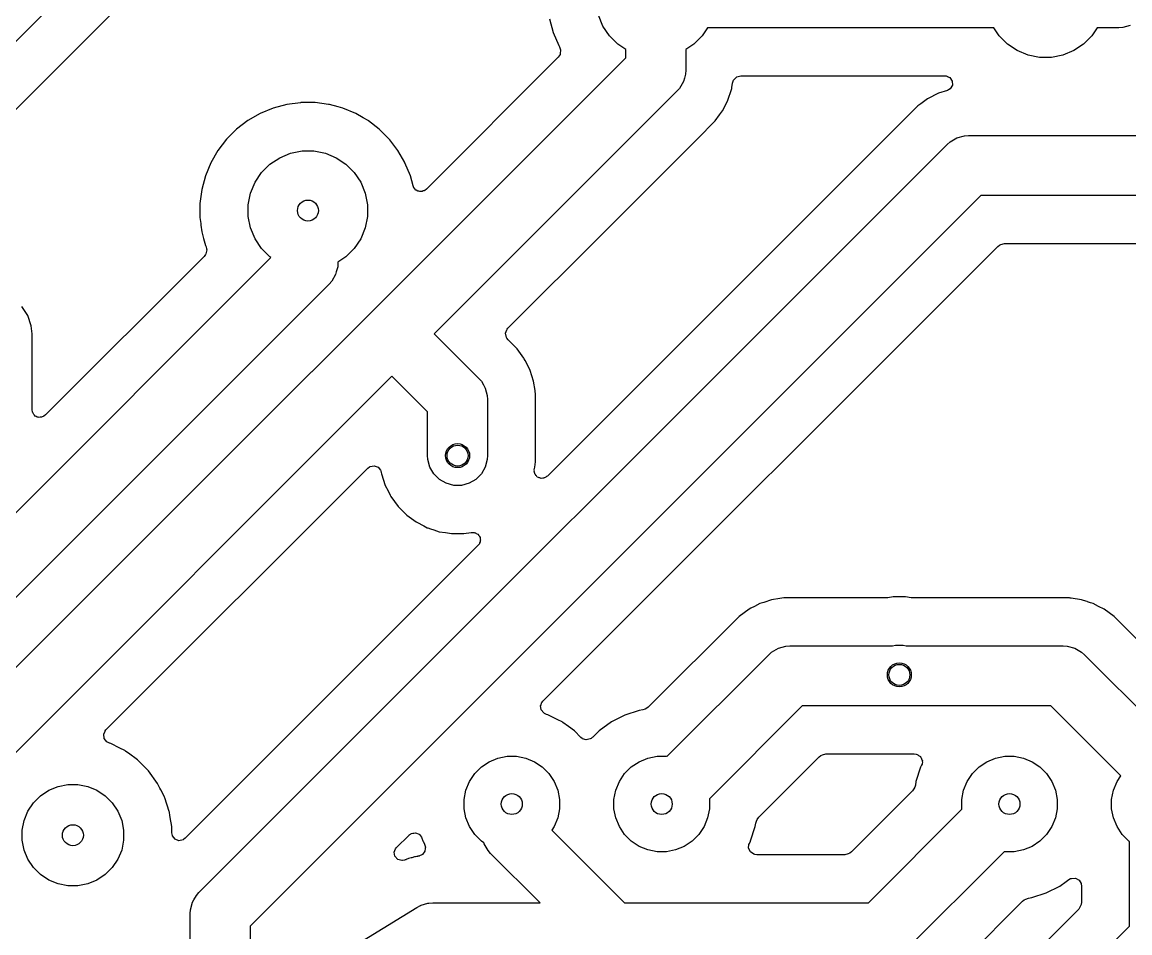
# Model space of a CAD drawing. Header units: millimetres. Extents: x 20 to 124, y -124 to -20.
# Drawn here: x 49.15 to 67.63, y -45.08 to -29.89 of the extents above; entities that cross this region are included whole.
import ezdxf

# ---------------------------------------------------------------- set-up
doc = ezdxf.new("R2010")
doc.units = ezdxf.units.MM
doc.layers.add('B.Cu', color=153, linetype='CONTINUOUS', true_color=0x4d7fc4)

msp = doc.modelspace()

# ---------------------------------------------------------------- linework, layer by layer
at = {"layer": 'B.Cu', "linetype": 'CONTINUOUS'}
for p, q in [((53.777106, -25.48), (42.2202, -37.036906)), ((47.689088, -32.700097), (51.955589, -28.433594)), ((57.950305, -29.832006), (58.011395, -30.059997)), ((58.838079, -29.951397), (58.76306, -29.770285)), ((58.011395, -30.059997), (58.101716, -30.278049)), ((58.94699, -30.114393), (58.838079, -29.951397)), ((60.582809, -29.98), (60.49301, -30.114393)), ((65.357191, -29.98), (60.582809, -29.98)), ((65.44699, -30.114393), (65.357191, -29.98)), ((67.082809, -29.98), (66.99301, -30.114393)), ((67.4433, -29.98), (67.082809, -29.98)), ((67.508548, -29.975723), (67.4433, -29.98)), ((67.508563, -29.975723), (67.508548, -29.975723)), ((67.634642, -29.94194), (67.508563, -29.975723)), ((58.101716, -30.278049), (58.101718, -30.278052)), ((58.101718, -30.278052), (58.114096, -30.299493)), ((59.085607, -30.25301), (58.94699, -30.114393)), ((59.22, -30.342808), (59.085607, -30.25301)), ((60.354393, -30.25301), (60.22, -30.342808)), ((60.49301, -30.114393), (60.354393, -30.25301)), ((65.585607, -30.25301), (65.44699, -30.114393)), ((65.748603, -30.361921), (65.585607, -30.25301)), ((66.854393, -30.25301), (66.691397, -30.361921)), ((66.99301, -30.114393), (66.854393, -30.25301)), ((45.247547, -44.452447), (59.22, -30.479994)), ((58.095175, -30.472738), (55.896482, -32.67143)), ((58.124675, -30.42561), (58.095175, -30.472738)), ((58.114096, -30.299493), (58.127212, -30.332255)), ((58.127572, -30.417236), (58.124675, -30.42561)), ((58.127212, -30.332255), (58.130897, -30.347444)), ((58.127574, -30.417235), (58.127572, -30.417236)), ((58.130897, -30.347444), (58.127574, -30.417235)), ((59.22, -30.479994), (59.22, -30.342808)), ((60.22, -30.342808), (60.22, -30.6871)), ((65.929715, -30.43694), (65.748603, -30.361921)), ((66.121983, -30.475185), (65.929715, -30.43694)), ((66.318017, -30.475185), (66.121983, -30.475185)), ((66.510285, -30.43694), (66.318017, -30.475185)), ((66.691397, -30.361921), (66.510285, -30.43694)), ((60.197523, -30.820285), (60.18194, -30.878442)), ((60.215723, -30.752363), (60.197523, -30.820285)), ((60.22, -30.6871), (60.215723, -30.752347)), ((60.215723, -30.752347), (60.215723, -30.752363)), ((61.019683, -30.854867), (61.066184, -30.802723)), ((61.066184, -30.802723), (61.071793, -30.79923)), ((61.071793, -30.79923), (61.137325, -30.7805)), ((61.137325, -30.7805), (64.537893, -30.7805)), ((64.537893, -30.7805), (64.56146, -30.783888)), ((64.56146, -30.783888), (64.561474, -30.783781)), ((64.561474, -30.783781), (64.563595, -30.784055)), ((64.563595, -30.784055), (64.564068, -30.784262)), ((64.564068, -30.784262), (64.572826, -30.785522)), ((64.572826, -30.785522), (64.58052, -30.787781)), ((64.58052, -30.787781), (64.579554, -30.791068)), ((64.579554, -30.791068), (64.62756, -30.812166)), ((64.62756, -30.812166), (64.666172, -30.870397)), ((60.116661, -30.991496), (60.073553, -31.040653)), ((60.116677, -30.991481), (60.116661, -30.991496)), ((60.18194, -30.878442), (60.116677, -30.991481)), ((60.92522, -31.186319), (60.982242, -31.010823)), ((60.982242, -31.010823), (60.982243, -31.010823)), ((60.982243, -31.010818), (60.988477, -30.991635)), ((60.982243, -31.010823), (60.982243, -31.010818)), ((60.988477, -30.991635), (60.991045, -30.975425)), ((60.991045, -30.975425), (61.002561, -30.902711)), ((61.002561, -30.902711), (61.012987, -30.868992)), ((61.012987, -30.868992), (61.019683, -30.854867)), ((64.585604, -31.025171), (64.435084, -31.074077)), ((64.601895, -31.018568), (64.585604, -31.025171)), ((64.602317, -31.018361), (64.601895, -31.018568)), ((64.630245, -30.999573), (64.602317, -31.018361)), ((64.667173, -30.94026), (64.630245, -30.999573)), ((64.666172, -30.870397), (64.667173, -30.94026)), ((60.073553, -31.040653), (56.027106, -35.087099)), ((60.887521, -31.260307), (60.92522, -31.186319)), ((64.252686, -31.167015), (64.13889, -31.249691)), ((64.252689, -31.167013), (64.252686, -31.167014)), ((64.252686, -31.167014), (64.252686, -31.167015)), ((64.435084, -31.074077), (64.252689, -31.167013)), ((53.340001, -31.321395), (53.12195, -31.411715)), ((53.567992, -31.260305), (53.340001, -31.321395)), ((53.794955, -31.230425), (53.567992, -31.260305)), ((53.795861, -31.230253), (53.794955, -31.230425)), ((53.801981, -31.2295), (53.795861, -31.230253)), ((53.801983, -31.2295), (53.801981, -31.2295)), ((53.801989, -31.2295), (53.801983, -31.2295)), ((54.038011, -31.2295), (53.801989, -31.2295)), ((54.038017, -31.2295), (54.038011, -31.2295)), ((54.038208, -31.2295), (54.038017, -31.2295)), ((54.039889, -31.229747), (54.038208, -31.2295)), ((54.263951, -31.259245), (54.039889, -31.229747)), ((54.272117, -31.25978), (54.263951, -31.259245)), ((54.279865, -31.26241), (54.272117, -31.25978)), ((54.421721, -31.300421), (54.279865, -31.26241)), ((54.499997, -31.321395), (54.421721, -31.300421)), ((54.718048, -31.411715), (54.499997, -31.321395)), ((64.087077, -31.287336), (57.91614, -37.458273)), ((60.783557, -31.435782), (60.832287, -31.368711)), ((60.832287, -31.368711), (60.887521, -31.260307)), ((64.087085, -31.287329), (64.087077, -31.287336)), ((64.092642, -31.283291), (64.087085, -31.287329)), ((64.092643, -31.283292), (64.092642, -31.283291)), ((64.13889, -31.249691), (64.092643, -31.283292)), ((52.917536, -31.529736), (52.730309, -31.673399)), ((52.917545, -31.52973), (52.917536, -31.529736)), ((53.121942, -31.411719), (52.917545, -31.52973)), ((53.12195, -31.411715), (53.121942, -31.411719)), ((54.718065, -31.411724), (54.718048, -31.411715)), ((54.840263, -31.482276), (54.718065, -31.411724)), ((54.840282, -31.482287), (54.840263, -31.482276)), ((54.840957, -31.482677), (54.840282, -31.482287)), ((54.92245, -31.529727), (54.840957, -31.482677)), ((54.922453, -31.529729), (54.92245, -31.529727)), ((54.922454, -31.52973), (54.922453, -31.529729)), ((54.929904, -31.535446), (54.922454, -31.52973)), ((54.929908, -31.535449), (54.929904, -31.535446)), ((55.109689, -31.673399), (54.929908, -31.535449)), ((60.567219, -31.679066), (60.711966, -31.534319)), ((60.711966, -31.534319), (60.783557, -31.435782)), ((52.730286, -31.67342), (52.56342, -31.840286)), ((52.7303, -31.673408), (52.730286, -31.67342)), ((52.730309, -31.673399), (52.7303, -31.673408)), ((55.109695, -31.673404), (55.109689, -31.673399)), ((55.109697, -31.673406), (55.109695, -31.673404)), ((55.109704, -31.673412), (55.109697, -31.673406)), ((55.276587, -31.840295), (55.109704, -31.673412)), ((58.864273, -33.38201), (60.56015, -31.686133)), ((60.56015, -31.686133), (60.560157, -31.686127)), ((60.560157, -31.686127), (60.567217, -31.679067)), ((60.567217, -31.679067), (60.567219, -31.679066)), ((52.101647, -44.404847), (64.580746, -31.925747)), ((52.563399, -31.840309), (52.419736, -32.027536)), ((52.563413, -31.840294), (52.563399, -31.840309)), ((52.56342, -31.840286), (52.563413, -31.840294)), ((55.276593, -31.840302), (55.276587, -31.840295)), ((55.276598, -31.840309), (55.276593, -31.840302)), ((55.276603, -31.840315), (55.276598, -31.840309)), ((55.285545, -31.851968), (55.276603, -31.840315)), ((55.285546, -31.85197), (55.285545, -31.851968)), ((55.420272, -32.027548), (55.285546, -31.85197)), ((64.580746, -31.925747), (64.62991, -31.882631)), ((64.62991, -31.882631), (64.629919, -31.882623)), ((64.629919, -31.882623), (64.742958, -31.81736)), ((64.742958, -31.81736), (64.869037, -31.783577)), ((64.869037, -31.783577), (64.869052, -31.783577)), ((64.869052, -31.783577), (64.9343, -31.7793)), ((64.9343, -31.7793), (73.303594, -31.7793)), ((52.41973, -32.027545), (52.301719, -32.231942)), ((52.419736, -32.027536), (52.41973, -32.027545)), ((53.448603, -32.148079), (53.629715, -32.07306)), ((53.629715, -32.07306), (53.821983, -32.034815)), ((53.821983, -32.034815), (54.018017, -32.034815)), ((54.018017, -32.034815), (54.210285, -32.07306)), ((54.210285, -32.07306), (54.391397, -32.148079)), ((55.420273, -32.02755), (55.420272, -32.027548)), ((55.496118, -32.158918), (55.420273, -32.02755)), ((52.301715, -32.23195), (52.211395, -32.450001)), ((52.301719, -32.231942), (52.301715, -32.23195)), ((53.14699, -32.395607), (53.285607, -32.25699)), ((53.285607, -32.25699), (53.448603, -32.148079)), ((54.391397, -32.148079), (54.554393, -32.25699)), ((54.554393, -32.25699), (54.69301, -32.395607)), ((55.536297, -32.228509), (55.496118, -32.158918)), ((55.537382, -32.230255), (55.536297, -32.228509)), ((55.538162, -32.231661), (55.537382, -32.230255)), ((55.538276, -32.231937), (55.538162, -32.231661)), ((55.53828, -32.231943), (55.538276, -32.231937)), ((55.538282, -32.231948), (55.53828, -32.231943)), ((55.538284, -32.231951), (55.538282, -32.231948)), ((55.628606, -32.450007), (55.538284, -32.231951)), ((52.211395, -32.450001), (52.150305, -32.677992)), ((53.038079, -32.558603), (53.14699, -32.395607)), ((54.69301, -32.395607), (54.801921, -32.558603)), ((55.673356, -32.617019), (55.628606, -32.450007)), ((52.150305, -32.677992), (52.119503, -32.911963)), ((52.96306, -32.739715), (53.038079, -32.558603)), ((54.801921, -32.558603), (54.87694, -32.739715)), ((55.679097, -32.632408), (55.673356, -32.617019)), ((55.679119, -32.632713), (55.679097, -32.632408)), ((55.679302, -32.632958), (55.679119, -32.632713)), ((55.681599, -32.639114), (55.679302, -32.632958)), ((55.683789, -32.643621), (55.681599, -32.639114)), ((55.720968, -32.688664), (55.683789, -32.643621)), ((55.722311, -32.689669), (55.720968, -32.688664)), ((55.722358, -32.689687), (55.722311, -32.689669)), ((55.753238, -32.706565), (55.722358, -32.689687)), ((55.868229, -32.692581), (55.856047, -32.699233)), ((55.896482, -32.67143), (55.868229, -32.692581)), ((52.924815, -32.931983), (52.96306, -32.739715)), ((65.141407, -32.7793), (52.9552, -44.965506)), ((54.87694, -32.739715), (54.915185, -32.931983)), ((55.771045, -32.707845), (55.753238, -32.706565)), ((55.787774, -32.714085), (55.771045, -32.707845)), ((55.80517, -32.7103), (55.787774, -32.714085)), ((55.822927, -32.711578), (55.80517, -32.7103)), ((55.838599, -32.703028), (55.822927, -32.711578)), ((55.856047, -32.699233), (55.838599, -32.703028)), ((73.5107, -32.7793), (65.141407, -32.7793)), ((52.119501, -32.911979), (52.1195, -32.911995)), ((52.1195, -32.911995), (52.1195, -33.148004)), ((52.119503, -32.911963), (52.119501, -32.911979)), ((52.924815, -33.128017), (52.924815, -32.931983)), ((54.915185, -32.931983), (54.915185, -33.128017)), ((52.1195, -33.148004), (52.119501, -33.14802)), ((52.119501, -33.14802), (52.132464, -33.246491)), ((52.132464, -33.246491), (52.135726, -33.271265)), ((52.96306, -33.320285), (52.924815, -33.128017)), ((54.915185, -33.128017), (54.87694, -33.320285)), ((52.135726, -33.271265), (52.150305, -33.382006)), ((52.150305, -33.382006), (52.150307, -33.382014)), ((52.150307, -33.382014), (52.180199, -33.493572)), ((53.038079, -33.501397), (52.96306, -33.320285)), ((54.87694, -33.320285), (54.801921, -33.501397)), ((57.256285, -34.989997), (58.864273, -33.38201)), ((52.180199, -33.493572), (52.211394, -33.609993)), ((52.211394, -33.609993), (52.220732, -33.632537)), ((53.14699, -33.664393), (53.038079, -33.501397)), ((54.801921, -33.501397), (54.69301, -33.664393)), ((65.424066, -33.628718), (65.452311, -33.607575)), ((65.452311, -33.607575), (65.475403, -33.594967)), ((65.475403, -33.594967), (65.534828, -33.5798)), ((65.534828, -33.5798), (73.613051, -33.5798)), ((52.189429, -33.795383), (49.544788, -36.440025)), ((52.212633, -33.763204), (52.189429, -33.795383)), ((52.218724, -33.751033), (52.212633, -33.763204)), ((52.218726, -33.751032), (52.218724, -33.751033)), ((52.23113, -33.682272), (52.218726, -33.751032)), ((52.220732, -33.632537), (52.229459, -33.666732)), ((52.229459, -33.666732), (52.23113, -33.682272)), ((53.285607, -33.80301), (53.14699, -33.664393)), ((53.302557, -33.814336), (53.285607, -33.80301)), ((54.554393, -33.80301), (54.42, -33.892808)), ((54.69301, -33.664393), (54.554393, -33.80301)), ((57.836841, -41.215941), (65.424066, -33.628718)), ((43.168347, -43.948547), (53.302557, -33.814336)), ((54.415723, -33.969263), (54.393145, -34.053523)), ((54.42, -33.904), (54.415723, -33.969247)), ((54.415723, -33.969247), (54.415723, -33.969263)), ((54.42, -33.892808), (54.42, -33.904)), ((54.38194, -34.095342), (54.316677, -34.208381)), ((54.393145, -34.053523), (54.38194, -34.095342)), ((54.273553, -34.257553), (44.0219, -44.509206)), ((54.316668, -34.208389), (54.273553, -34.257553)), ((54.316677, -34.208381), (54.316668, -34.208389)), ((49.245786, -34.780473), (49.149815, -34.627737)), ((49.245788, -34.780476), (49.245786, -34.780473)), ((49.305367, -34.950743), (49.245788, -34.780476)), ((49.305368, -34.950746), (49.305367, -34.950743)), ((49.305372, -34.95077), (49.305368, -34.950746)), ((49.320417, -35.08431), (49.305372, -34.95077)), ((49.3205, -35.085015), (49.320417, -35.08431)), ((49.3205, -36.350577), (49.3205, -35.085015)), ((56.027106, -35.087099), (56.769153, -35.829146)), ((57.215976, -35.07715), (57.216105, -35.075341)), ((57.230828, -35.14541), (57.215976, -35.07715)), ((57.216105, -35.075341), (57.235471, -35.017146)), ((57.235471, -35.017146), (57.239664, -35.010622)), ((57.239664, -35.010622), (57.256285, -34.989997)), ((57.23832, -35.159131), (57.230828, -35.14541)), ((57.259472, -35.187387), (57.23832, -35.159131)), ((57.407571, -35.335486), (57.259472, -35.187387)), ((57.520156, -35.490449), (57.407571, -35.335486)), ((57.527887, -35.50109), (57.520156, -35.490449)), ((57.542567, -35.529902), (57.527887, -35.50109)), ((57.584487, -35.612175), (57.542567, -35.529902)), ((57.617534, -35.677029), (57.584487, -35.612175)), ((55.319999, -35.794206), (46.1011, -45.013106)), ((55.9156, -36.389806), (55.319999, -35.794206)), ((56.769153, -35.829146), (56.812268, -35.87831)), ((57.618263, -35.678274), (57.617534, -35.677029)), ((57.618575, -35.679074), (57.618263, -35.678274)), ((57.620818, -35.683476), (57.618575, -35.679074)), ((57.620818, -35.683478), (57.620818, -35.683476)), ((57.62082, -35.683481), (57.620818, -35.683478)), ((57.626122, -35.699799), (57.62082, -35.683481)), ((57.684077, -35.878165), (57.626122, -35.699799)), ((56.812268, -35.87831), (56.812277, -35.878319)), ((56.812277, -35.878319), (56.847446, -35.939234)), ((56.847446, -35.939234), (56.87754, -35.991358)), ((56.87754, -35.991358), (56.911323, -36.117437)), ((57.708692, -36.033574), (57.684077, -35.878165)), ((56.911323, -36.117437), (56.911323, -36.117452)), ((56.911323, -36.117452), (56.9156, -36.1827)), ((56.9156, -36.1827), (56.9156, -37.118)), ((57.711692, -36.052516), (57.708692, -36.033574)), ((57.711692, -36.052518), (57.711692, -36.052516)), ((57.7161, -36.080346), (57.711692, -36.052518)), ((57.7161, -37.220352), (57.7161, -36.080346)), ((49.328313, -36.393897), (49.3205, -36.350577)), ((55.9156, -37.118), (55.9156, -36.389806)), ((49.331, -36.401103), (49.328313, -36.393897)), ((49.33101, -36.401116), (49.331, -36.401103)), ((49.347904, -36.432063), (49.33101, -36.401116)), ((49.362181, -36.442754), (49.347904, -36.432063)), ((49.372873, -36.457035), (49.362181, -36.442754)), ((49.389568, -36.463261), (49.372873, -36.457035)), ((49.403832, -36.473942), (49.389568, -36.463261)), ((49.421626, -36.475216), (49.403832, -36.473942)), ((49.438338, -36.481449), (49.421626, -36.475216)), ((49.455749, -36.47766), (49.438338, -36.481449)), ((49.473524, -36.478934), (49.455749, -36.47766)), ((49.48918, -36.470387), (49.473524, -36.478934)), ((49.506611, -36.466595), (49.48918, -36.470387)), ((49.516538, -36.461174), (49.506611, -36.466595)), ((49.544788, -36.440025), (49.516538, -36.461174)), ((55.919878, -37.183263), (55.9156, -37.118)), ((56.9156, -37.118), (56.911322, -37.183263)), ((54.918225, -37.328057), (54.946471, -37.306914)), ((54.946471, -37.306914), (54.957837, -37.300707)), ((54.957837, -37.300707), (55.02611, -37.285857)), ((55.02611, -37.285857), (55.091574, -37.310275)), ((55.091574, -37.310275), (55.131477, -37.361262)), ((55.95366, -37.309342), (55.919878, -37.183263)), ((56.018923, -37.422381), (55.95366, -37.309342)), ((56.87754, -37.309342), (56.812277, -37.422381)), ((56.911322, -37.183263), (56.87754, -37.309342)), ((57.695121, -37.352807), (57.70202, -37.309252)), ((57.70202, -37.309252), (57.7161, -37.220352)), ((50.551616, -41.694666), (54.918225, -37.328057)), ((55.131477, -37.361262), (55.135086, -37.3698)), ((55.135086, -37.3698), (55.143344, -37.398679)), ((55.143344, -37.398679), (55.147122, -37.422533)), ((55.147122, -37.422533), (55.21038, -37.617221)), ((56.111219, -37.514677), (56.018923, -37.422381)), ((56.812277, -37.422381), (56.719981, -37.514677)), ((57.693868, -37.383285), (57.696625, -37.369919)), ((57.699386, -37.397608), (57.693868, -37.383285)), ((57.694997, -37.353587), (57.695121, -37.352807)), ((57.696625, -37.369919), (57.694997, -37.353587)), ((57.701262, -37.41643), (57.699386, -37.397608)), ((57.702352, -37.419351), (57.701262, -37.41643)), ((57.7135, -37.434242), (57.702352, -37.419351)), ((57.718987, -37.448483), (57.7135, -37.434242)), ((57.730434, -37.456862), (57.718987, -37.448483)), ((57.744225, -37.475283), (57.730434, -37.456862)), ((57.767414, -37.483931), (57.744225, -37.475283)), ((57.775367, -37.489752), (57.767414, -37.483931)), ((57.784512, -37.490307), (57.775367, -37.489752)), ((57.80969, -37.499697), (57.784512, -37.490307)), ((57.837936, -37.493551), (57.80969, -37.499697)), ((57.845108, -37.493987), (57.837936, -37.493551)), ((57.856117, -37.491468), (57.845108, -37.493987)), ((57.861697, -37.488381), (57.856117, -37.491468)), ((57.877963, -37.484843), (57.861697, -37.488381)), ((57.88789, -37.479422), (57.877963, -37.484843)), ((57.889051, -37.47878), (57.88789, -37.479422)), ((57.90084, -37.466734), (57.889051, -37.47878)), ((57.91614, -37.458273), (57.90084, -37.466734)), ((55.21038, -37.617221), (55.210383, -37.617228)), ((55.210383, -37.617228), (55.25659, -37.707911)), ((56.224258, -37.57994), (56.111219, -37.514677)), ((56.350337, -37.613722), (56.224258, -37.57994)), ((56.480863, -37.613722), (56.350337, -37.613722)), ((56.606942, -37.57994), (56.480863, -37.613722)), ((56.719981, -37.514677), (56.606942, -37.57994)), ((55.25659, -37.707911), (55.256591, -37.707913)), ((55.256591, -37.707913), (55.292284, -37.777965)), ((55.292284, -37.777965), (55.297461, -37.788126)), ((55.297461, -37.788126), (55.303315, -37.799613)), ((55.303315, -37.799613), (55.423628, -37.965213)), ((55.423628, -37.965213), (55.568386, -38.109971)), ((55.568386, -38.109971), (55.723349, -38.222556)), ((55.723349, -38.222556), (55.73399, -38.230287)), ((55.73399, -38.230287), (55.850207, -38.289503)), ((55.850207, -38.289503), (55.910754, -38.320353)), ((55.910754, -38.320353), (55.911643, -38.320824)), ((55.911643, -38.320824), (55.911849, -38.321025)), ((55.911849, -38.321025), (55.915229, -38.322662)), ((55.915229, -38.322662), (55.917237, -38.32366)), ((55.917237, -38.32366), (55.921003, -38.324722)), ((55.921003, -38.324722), (55.961088, -38.337746)), ((55.961088, -38.337746), (56.020735, -38.357126)), ((56.020735, -38.357126), (56.020736, -38.357127)), ((56.020736, -38.357127), (56.064212, -38.371253)), ((56.064212, -38.371253), (56.111065, -38.386477)), ((56.111065, -38.386477), (56.212157, -38.402488)), ((56.212157, -38.402488), (56.313248, -38.4185)), ((56.313248, -38.4185), (56.313249, -38.4185)), ((56.313249, -38.4185), (56.51795, -38.4185)), ((56.51795, -38.4185), (56.517951, -38.4185)), ((56.517951, -38.4185), (56.517952, -38.4185)), ((56.517952, -38.4185), (56.643791, -38.398568)), ((56.643791, -38.398568), (56.661145, -38.400717)), ((56.661145, -38.400717), (56.677774, -38.397902)), ((56.677774, -38.397902), (56.679079, -38.398063)), ((56.679079, -38.398063), (56.690294, -38.399512)), ((56.690294, -38.399512), (56.705544, -38.406214)), ((56.705544, -38.406214), (56.711876, -38.406999)), ((56.711876, -38.406999), (56.722262, -38.411433)), ((56.722262, -38.411433), (56.727802, -38.415997)), ((56.727802, -38.415997), (56.754257, -38.427624)), ((56.754257, -38.427624), (56.769115, -38.450031)), ((56.769499, -38.599031), (56.761256, -38.613156)), ((56.769115, -38.450031), (56.776189, -38.455859)), ((56.779527, -38.589896), (56.769499, -38.599031)), ((56.776189, -38.455859), (56.779198, -38.465237)), ((56.779198, -38.465237), (56.79287, -38.485855)), ((56.783479, -38.575078), (56.779527, -38.589896)), ((56.793043, -38.558694), (56.783479, -38.575078)), ((56.79287, -38.485855), (56.7932, -38.508872)), ((56.793873, -38.555709), (56.793043, -38.558694)), ((56.7932, -38.508872), (56.797537, -38.522387)), ((56.797537, -38.522387), (56.793606, -38.537121)), ((56.793606, -38.537121), (56.793873, -38.555709)), ((56.761256, -38.613156), (51.874788, -43.499625)), ((61.653361, -39.523623), (61.524289, -39.56556)), ((61.788153, -39.502274), (61.653361, -39.523623)), ((61.855544, -39.4916), (61.788153, -39.502274)), ((63.559312, -39.4916), (61.855544, -39.4916)), ((63.56905, -39.491217), (63.559312, -39.4916)), ((63.578748, -39.490453), (63.56905, -39.491217)), ((63.588407, -39.489309), (63.578748, -39.490453)), ((63.680648, -39.4747), (63.588407, -39.489309)), ((63.885352, -39.4747), (63.680648, -39.4747)), ((63.977592, -39.489309), (63.885352, -39.4747)), ((63.987252, -39.490453), (63.977592, -39.489309)), ((63.996951, -39.491217), (63.987252, -39.490453)), ((64.006688, -39.4916), (63.996951, -39.491217)), ((66.619051, -39.4916), (64.006688, -39.4916)), ((66.619052, -39.4916), (66.619051, -39.4916)), ((66.619054, -39.4916), (66.619052, -39.4916)), ((66.630109, -39.493351), (66.619054, -39.4916)), ((66.646695, -39.495978), (66.630109, -39.493351)), ((66.82123, -39.52362), (66.646695, -39.495978)), ((66.821231, -39.523621), (66.82123, -39.52362)), ((66.821233, -39.523621), (66.821231, -39.523621)), ((66.821235, -39.523622), (66.821233, -39.523621)), ((66.838174, -39.529126), (66.821235, -39.523622)), ((66.894703, -39.547493), (66.838174, -39.529126)), ((61.27629, -39.679811), (61.110675, -39.800138)), ((61.308668, -39.663312), (61.27629, -39.679811)), ((61.308714, -39.66329), (61.308668, -39.663312)), ((61.367485, -39.633346), (61.308714, -39.66329)), ((61.458674, -39.586882), (61.367484, -39.633345)), ((61.367484, -39.633345), (61.367485, -39.633346)), ((61.503252, -39.572397), (61.458674, -39.586882)), ((61.524274, -39.565566), (61.503252, -39.572397)), ((61.524289, -39.56556), (61.524274, -39.565566)), ((66.894703, -39.547494), (66.894703, -39.547493)), ((66.913948, -39.553747), (66.894703, -39.547494)), ((66.91395, -39.553748), (66.913948, -39.553747)), ((66.918576, -39.555251), (66.91395, -39.553748)), ((66.969215, -39.571704), (66.918576, -39.555251)), ((67.015923, -39.586881), (66.969215, -39.571704)), ((67.107112, -39.633345), (67.015923, -39.586881)), ((67.107114, -39.633346), (67.107112, -39.633345)), ((67.198311, -39.679813), (67.107114, -39.633346)), ((67.363919, -39.800134), (67.198311, -39.679813)), ((61.110675, -39.800138), (59.601197, -41.309615)), ((67.36392, -39.800135), (67.363919, -39.800134)), ((67.363921, -39.800136), (67.36392, -39.800135)), ((68.964092, -41.400308), (67.363921, -39.800136)), ((59.907278, -42.135615), (61.604346, -40.438547)), ((61.604346, -40.438547), (61.65351, -40.395431)), ((61.65351, -40.395431), (61.653519, -40.395423)), ((61.653519, -40.395423), (61.766558, -40.33016)), ((61.766558, -40.33016), (61.892637, -40.296377)), ((61.892637, -40.296377), (61.892652, -40.296377)), ((61.892652, -40.296377), (61.9579, -40.2921)), ((61.9579, -40.2921), (63.670628, -40.2921)), ((63.670628, -40.2921), (63.717737, -40.279477)), ((63.717737, -40.279477), (63.848263, -40.279477)), ((63.848263, -40.279477), (63.895372, -40.2921)), ((63.895372, -40.2921), (66.5167, -40.2921)), ((66.5167, -40.2921), (66.581948, -40.296377)), ((66.581948, -40.296377), (66.581963, -40.296377)), ((66.581963, -40.296377), (66.708042, -40.33016)), ((66.708042, -40.33016), (66.821081, -40.395423)), ((66.821081, -40.395423), (66.821096, -40.395438)), ((66.821096, -40.395438), (66.870253, -40.438547)), ((66.870253, -40.438547), (68.473554, -42.041847)), ((57.800628, -41.287365), (57.801203, -41.284043)), ((57.808594, -41.356779), (57.800628, -41.287365)), ((57.801203, -41.284043), (57.82253, -41.233073)), ((57.852824, -41.410867), (57.808594, -41.356779)), ((57.82253, -41.233073), (57.822557, -41.233034)), ((57.822557, -41.233034), (57.823679, -41.231466)), ((57.823679, -41.231466), (57.836841, -41.215941)), ((59.445219, -41.368908), (59.205615, -41.446761)), ((59.505545, -41.359353), (59.445219, -41.368908)), ((59.545573, -41.345712), (59.505545, -41.359353)), ((59.572944, -41.330766), (59.545573, -41.345712)), ((59.592999, -41.315752), (59.572944, -41.330766)), ((59.601197, -41.309615), (59.592999, -41.315752)), ((62.165007, -41.2921), (60.614384, -42.842721)), ((66.309594, -41.2921), (62.165007, -41.2921)), ((67.476912, -42.459419), (66.309594, -41.2921)), ((57.86428, -41.4187), (57.852824, -41.410867)), ((57.895947, -41.43427), (57.86428, -41.4187)), ((57.922713, -41.442967), (57.895947, -41.43427)), ((57.934379, -41.446758), (57.922713, -41.442967)), ((58.086931, -41.524488), (57.934379, -41.446758)), ((58.158845, -41.56113), (58.086931, -41.524488)), ((58.158847, -41.561131), (58.158845, -41.56113)), ((58.158848, -41.561132), (58.158847, -41.561131)), ((58.169443, -41.56883), (58.158848, -41.561132)), ((58.981147, -41.561134), (58.777367, -41.709188)), ((59.205615, -41.446761), (58.981147, -41.561134)), ((50.515979, -41.762766), (50.537305, -41.711798)), ((50.537305, -41.711798), (50.538456, -41.71019)), ((50.538456, -41.71019), (50.551616, -41.694666)), ((58.169445, -41.568831), (58.169443, -41.56883)), ((58.264183, -41.637662), (58.169445, -41.568831)), ((58.362649, -41.709201), (58.264183, -41.637662)), ((58.362654, -41.709205), (58.362649, -41.709201)), ((58.472897, -41.819448), (58.362654, -41.709205)), ((58.777346, -41.709204), (58.670285, -41.816265)), ((58.777367, -41.709188), (58.777346, -41.709204)), ((50.515403, -41.766093), (50.515979, -41.762766)), ((50.523369, -41.835504), (50.515403, -41.766093)), ((50.567599, -41.889592), (50.523369, -41.835504)), ((50.579055, -41.897425), (50.567599, -41.889592)), ((50.610721, -41.912995), (50.579055, -41.897425)), ((50.618061, -41.91538), (50.610721, -41.912995)), ((50.633572, -41.92042), (50.618061, -41.91538)), ((50.633575, -41.920421), (50.633572, -41.92042)), ((50.633576, -41.920422), (50.633575, -41.920421)), ((50.783965, -41.99705), (50.633576, -41.920422)), ((58.493529, -41.836074), (58.472897, -41.819448)), ((58.500044, -41.840261), (58.493529, -41.836074)), ((58.558245, -41.859629), (58.500044, -41.840261)), ((58.560035, -41.859756), (58.558245, -41.859629)), ((58.560036, -41.859757), (58.560035, -41.859756)), ((58.560051, -41.859758), (58.560036, -41.859756)), ((58.560036, -41.859756), (58.560036, -41.859757)), ((58.628309, -41.844907), (58.560051, -41.859758)), ((58.642027, -41.837417), (58.628309, -41.844907)), ((58.661756, -41.822649), (58.642027, -41.837417)), ((58.670285, -41.816265), (58.661756, -41.822649)), ((50.783966, -41.99705), (50.783965, -41.99705)), ((50.783966, -41.997051), (50.783966, -41.99705)), ((50.865051, -42.038366), (50.783966, -41.997051)), ((50.865053, -42.038367), (50.865051, -42.038366)), ((50.865054, -42.038368), (50.865053, -42.038367)), ((50.875649, -42.046065), (50.865054, -42.038368)), ((50.875651, -42.046067), (50.875649, -42.046065)), ((50.94677, -42.097738), (50.875651, -42.046067)), ((51.05688, -42.177738), (50.94677, -42.097738)), ((62.475911, -42.120375), (62.499003, -42.107767)), ((62.499003, -42.107767), (62.558428, -42.0926)), ((62.558428, -42.0926), (64.030214, -42.0926)), ((64.030214, -42.0926), (64.065146, -42.097621)), ((64.065146, -42.097621), (64.078465, -42.101532)), ((64.078465, -42.101532), (64.093963, -42.111492)), ((64.093963, -42.111492), (64.097919, -42.112148)), ((64.097919, -42.112148), (64.105119, -42.118661)), ((64.105119, -42.118661), (64.137243, -42.139306)), ((51.075229, -42.191069), (51.05688, -42.177738)), ((51.258931, -42.374771), (51.075229, -42.191069)), ((56.812485, -42.311592), (56.942883, -42.224463)), ((56.942883, -42.224463), (57.087772, -42.164448)), ((57.087772, -42.164448), (57.241586, -42.133852)), ((57.241586, -42.133852), (57.398414, -42.133852)), ((57.398414, -42.133852), (57.552228, -42.164448)), ((57.552228, -42.164448), (57.697117, -42.224463)), ((57.697117, -42.224463), (57.827515, -42.311592)), ((59.312485, -42.311592), (59.442883, -42.224463)), ((59.442883, -42.224463), (59.587772, -42.164448)), ((59.587772, -42.164448), (59.741586, -42.133852)), ((59.741586, -42.133852), (59.898414, -42.133852)), ((59.898414, -42.133852), (59.907278, -42.135615)), ((61.438339, -43.150843), (62.447661, -42.141523)), ((62.447661, -42.141523), (62.475911, -42.120375)), ((64.153895, -42.281988), (64.136763, -42.315611)), ((64.137243, -42.139306), (64.143794, -42.15365)), ((64.143794, -42.15365), (64.149732, -42.159022)), ((64.149732, -42.159022), (64.154795, -42.177738)), ((64.161612, -42.263167), (64.153895, -42.281988)), ((64.154795, -42.177738), (64.166269, -42.202861)), ((64.162208, -42.261287), (64.161612, -42.263167)), ((64.167978, -42.226467), (64.162208, -42.261287)), ((64.166744, -42.206169), (64.165751, -42.218235)), ((64.165751, -42.218235), (64.167978, -42.226467)), ((64.166269, -42.202861), (64.166269, -42.202865)), ((64.166269, -42.202865), (64.166744, -42.206169)), ((65.112485, -42.311592), (65.242883, -42.224463)), ((65.242883, -42.224463), (65.387772, -42.164448)), ((65.387772, -42.164448), (65.541586, -42.133852)), ((65.541586, -42.133852), (65.698414, -42.133852)), ((65.698414, -42.133852), (65.852228, -42.164448)), ((65.852228, -42.164448), (65.997117, -42.224463)), ((65.997117, -42.224463), (66.127515, -42.311592)), ((51.411634, -42.584949), (51.258931, -42.374771)), ((56.614463, -42.552883), (56.701592, -42.422485)), ((56.701592, -42.422485), (56.812485, -42.311592)), ((57.827515, -42.311592), (57.938408, -42.422485)), ((57.938408, -42.422485), (58.025537, -42.552883)), ((59.114463, -42.552883), (59.201592, -42.422485)), ((59.201592, -42.422485), (59.312485, -42.311592)), ((64.136759, -42.315619), (64.058908, -42.555218)), ((64.136763, -42.315611), (64.136759, -42.315619)), ((64.914463, -42.552883), (65.001592, -42.422485)), ((65.001592, -42.422485), (65.112485, -42.311592)), ((66.127515, -42.311592), (66.238408, -42.422485)), ((66.238408, -42.422485), (66.325537, -42.552883)), ((67.414463, -42.552883), (67.476912, -42.459419)), ((49.599313, -42.700367), (49.753258, -42.636601)), ((49.753258, -42.636601), (49.916685, -42.604093)), ((49.916685, -42.604093), (50.083315, -42.604093)), ((50.083315, -42.604093), (50.246742, -42.636601)), ((50.246742, -42.636601), (50.400687, -42.700367)), ((51.452296, -42.664753), (51.411634, -42.584949)), ((51.466914, -42.693443), (51.452296, -42.664753)), ((56.554448, -42.697772), (56.614463, -42.552883)), ((58.025537, -42.552883), (58.085552, -42.697772)), ((59.054448, -42.697772), (59.114463, -42.552883)), ((64.039377, -42.646419), (64.026018, -42.674598)), ((64.049804, -42.6127), (64.039377, -42.646419)), ((64.058908, -42.555218), (64.049804, -42.612699)), ((64.049804, -42.612699), (64.049804, -42.6127)), ((64.854448, -42.697772), (64.914463, -42.552883)), ((66.325537, -42.552883), (66.385552, -42.697772)), ((67.354448, -42.697772), (67.414463, -42.552883)), ((49.342941, -42.910766), (49.460766, -42.792941)), ((49.460766, -42.792941), (49.599313, -42.700367)), ((50.400687, -42.700367), (50.539234, -42.792941)), ((50.539234, -42.792941), (50.657059, -42.910766)), ((51.466915, -42.693444), (51.466914, -42.693443)), ((51.526293, -42.809976), (51.466915, -42.693444)), ((51.527024, -42.811225), (51.526293, -42.809976)), ((51.527336, -42.812025), (51.527024, -42.811225)), ((51.529577, -42.816423), (51.527336, -42.812025)), ((51.529577, -42.816425), (51.529577, -42.816423)), ((51.529579, -42.816428), (51.529577, -42.816425)), ((51.532192, -42.824471), (51.529579, -42.816428)), ((51.607408, -43.055962), (51.532192, -42.824471)), ((56.523852, -42.851586), (56.554448, -42.697772)), ((56.523852, -43.008414), (56.523852, -42.851586)), ((58.085552, -42.697772), (58.116148, -42.851586)), ((58.116148, -42.851586), (58.116148, -43.008414)), ((59.023852, -42.851586), (59.054448, -42.697772)), ((59.023852, -43.008414), (59.023852, -42.851586)), ((60.614384, -42.842721), (60.616148, -42.851586)), ((60.616148, -42.851586), (60.616148, -43.008414)), ((64.001653, -42.70916), (62.983441, -43.727373)), ((64.026018, -42.674598), (64.001653, -42.70916)), ((64.823852, -42.851586), (64.854448, -42.697772)), ((64.823852, -43.008414), (64.823852, -42.851586)), ((66.385552, -42.697772), (66.416148, -42.851586)), ((66.416148, -42.851586), (66.416148, -43.008414)), ((67.323852, -42.851586), (67.354448, -42.697772)), ((67.323852, -43.008414), (67.323852, -42.851586)), ((49.250367, -43.049313), (49.342941, -42.910766)), ((50.657059, -42.910766), (50.749633, -43.049313)), ((56.554448, -43.162228), (56.523852, -43.008414)), ((58.116148, -43.008414), (58.085552, -43.162228)), ((59.054448, -43.162228), (59.023852, -43.008414)), ((60.616148, -43.008414), (60.585552, -43.162228)), ((63.266094, -44.5768), (64.825615, -43.017278)), ((64.825615, -43.017278), (64.823852, -43.008414)), ((66.416148, -43.008414), (66.385552, -43.162228)), ((67.354448, -43.162228), (67.323852, -43.008414)), ((49.154093, -43.366685), (49.186601, -43.203258)), ((49.186601, -43.203258), (49.250367, -43.049313)), ((50.749633, -43.049313), (50.813399, -43.203258)), ((50.813399, -43.203258), (50.845907, -43.366685)), ((51.60986, -43.063507), (51.607408, -43.055962)), ((51.619045, -43.121506), (51.60986, -43.063507)), ((51.623691, -43.15084), (51.619045, -43.121506)), ((51.624232, -43.154253), (51.623691, -43.15084)), ((51.648076, -43.304791), (51.624232, -43.154253)), ((56.614463, -43.307117), (56.554448, -43.162228)), ((58.085552, -43.162228), (58.025537, -43.307117)), ((59.114463, -43.307117), (59.054448, -43.162228)), ((60.585552, -43.162228), (60.525537, -43.307117)), ((61.390196, -43.247288), (61.400617, -43.213584)), ((61.400617, -43.213584), (61.413979, -43.185398)), ((61.413979, -43.185398), (61.438339, -43.150843)), ((66.385552, -43.162228), (66.325537, -43.307117)), ((67.414463, -43.307117), (67.354448, -43.162228)), ((49.154093, -43.533315), (49.154093, -43.366685)), ((50.845907, -43.366685), (50.845907, -43.533315)), ((51.6505, -43.320099), (51.648076, -43.304791)), ((51.6505, -43.410177), (51.6505, -43.320099)), ((51.658313, -43.453497), (51.6505, -43.410177)), ((55.684455, -43.41517), (55.714414, -43.409985)), ((55.714414, -43.409985), (55.774612, -43.433923)), ((56.701592, -43.437515), (56.614463, -43.307117)), ((58.025537, -43.307117), (57.98792, -43.363414)), ((57.98792, -43.363414), (59.201307, -44.5768)), ((59.201592, -43.437515), (59.114463, -43.307117)), ((60.525537, -43.307117), (60.438408, -43.437515)), ((61.303241, -43.544379), (61.38109, -43.304785)), ((61.38109, -43.304785), (61.390196, -43.247288)), ((66.325537, -43.307117), (66.238408, -43.437515)), ((67.501592, -43.437515), (67.414463, -43.307117)), ((49.186601, -43.696742), (49.154093, -43.533315)), ((50.845907, -43.533315), (50.813399, -43.696742)), ((51.661, -43.460703), (51.658313, -43.453497)), ((51.702873, -43.516635), (51.661, -43.460703)), ((51.768338, -43.541049), (51.702873, -43.516635)), ((51.836611, -43.526195), (51.768338, -43.541049)), ((51.846538, -43.520774), (51.836611, -43.526195)), ((51.874788, -43.499625), (51.846538, -43.520774)), ((55.396339, -43.656443), (55.600547, -43.452235)), ((55.600547, -43.452235), (55.611938, -43.442164)), ((55.611938, -43.442164), (55.61476, -43.439962)), ((55.61476, -43.439962), (55.619945, -43.437908)), ((55.619945, -43.437908), (55.629103, -43.4315)), ((55.628861, -43.431055), (55.630077, -43.430392)), ((55.629103, -43.4315), (55.628861, -43.431055)), ((55.630077, -43.430392), (55.630245, -43.430701)), ((55.630245, -43.430701), (55.636322, -43.426449)), ((55.636322, -43.426449), (55.645571, -43.421901)), ((55.645571, -43.421901), (55.67187, -43.417349)), ((55.67187, -43.417349), (55.679723, -43.41424)), ((55.679723, -43.41424), (55.684455, -43.41517)), ((55.774612, -43.433923), (55.777818, -43.436323)), ((55.777818, -43.436323), (55.814788, -43.480912)), ((55.814788, -43.480912), (55.814871, -43.481081)), ((55.814871, -43.481081), (55.821501, -43.497424)), ((55.821501, -43.497424), (55.837061, -43.545313)), ((55.837061, -43.545313), (55.838978, -43.548735)), ((55.838978, -43.548735), (55.864994, -43.599795)), ((56.812485, -43.548408), (56.701592, -43.437515)), ((56.853137, -43.575571), (56.812485, -43.548408)), ((56.85806, -43.593942), (56.853137, -43.575571)), ((56.923323, -43.706981), (56.85806, -43.593942)), ((59.312485, -43.548408), (59.201592, -43.437515)), ((59.442883, -43.635537), (59.312485, -43.548408)), ((60.327515, -43.548408), (60.197117, -43.635537)), ((60.438408, -43.437515), (60.327515, -43.548408)), ((61.273864, -43.605695), (61.28157, -43.586912)), ((61.28157, -43.586912), (61.299955, -43.55083)), ((61.299955, -43.55083), (61.302559, -43.545718)), ((61.302559, -43.545718), (61.303237, -43.544388)), ((61.303237, -43.544388), (61.303239, -43.544382)), ((61.303239, -43.544382), (61.303241, -43.544379)), ((66.127515, -43.548408), (65.997117, -43.635537)), ((66.238408, -43.437515), (66.127515, -43.548408)), ((67.612485, -43.548408), (67.501592, -43.437515)), ((67.62, -43.553429), (67.612485, -43.548408)), ((67.62, -44.968993), (67.62, -43.553429)), ((49.250367, -43.850687), (49.186601, -43.696742)), ((50.813399, -43.696742), (50.749633, -43.850687)), ((55.358629, -43.733255), (55.378965, -43.678134)), ((55.370543, -43.802102), (55.358629, -43.733255)), ((55.378965, -43.678134), (55.381176, -43.674851)), ((55.381176, -43.674851), (55.396339, -43.656443)), ((55.820814, -43.77651), (55.778371, -43.79572)), ((55.828513, -43.771083), (55.820814, -43.77651)), ((55.828515, -43.771081), (55.828513, -43.771083)), ((55.871967, -43.716367), (55.828515, -43.771081)), ((55.864994, -43.599795), (55.876379, -43.633203)), ((55.876405, -43.672121), (55.871967, -43.716367)), ((55.876379, -43.633203), (55.878941, -43.646846)), ((55.87789, -43.668464), (55.876405, -43.672121)), ((55.878941, -43.646846), (55.877161, -43.664584)), ((55.877161, -43.664584), (55.87789, -43.668464)), ((56.923338, -43.706996), (56.923323, -43.706981)), ((56.966447, -43.756153), (56.923338, -43.706996)), ((57.790294, -44.58), (56.966447, -43.756153)), ((59.587772, -43.695552), (59.442883, -43.635537)), ((59.741586, -43.726148), (59.587772, -43.695552)), ((59.898414, -43.726148), (59.741586, -43.726148)), ((60.052228, -43.695552), (59.898414, -43.726148)), ((60.197117, -43.635537), (60.052228, -43.695552)), ((61.268721, -43.662737), (61.273266, -43.60758)), ((61.269196, -43.66604), (61.268721, -43.662737)), ((61.298217, -43.729589), (61.269196, -43.66604)), ((61.273266, -43.60758), (61.273864, -43.605695)), ((61.356994, -43.767365), (61.298217, -43.729589)), ((61.370312, -43.771276), (61.356994, -43.767365)), ((61.405247, -43.7763), (61.370312, -43.771276)), ((61.405248, -43.776299), (61.405247, -43.7763)), ((61.405251, -43.7763), (61.405248, -43.776299)), ((62.872672, -43.7763), (61.405251, -43.7763)), ((62.932102, -43.76113), (62.872672, -43.7763)), ((62.95519, -43.748522), (62.932102, -43.76113)), ((62.983441, -43.727373), (62.95519, -43.748522)), ((65.532721, -43.724384), (63.826753, -45.430353)), ((65.541586, -43.726148), (65.532721, -43.724384)), ((65.698414, -43.726148), (65.541586, -43.726148)), ((65.852228, -43.695552), (65.698414, -43.726148)), ((65.997117, -43.635537), (65.852228, -43.695552)), ((49.342941, -43.989234), (49.250367, -43.850687)), ((50.749633, -43.850687), (50.657059, -43.989234)), ((55.417786, -43.853578), (55.370543, -43.802102)), ((55.48536, -43.871341), (55.417786, -43.853578)), ((55.496042, -43.871036), (55.48536, -43.871341)), ((55.530824, -43.865017), (55.496042, -43.871036)), ((55.542312, -43.861284), (55.530824, -43.865017)), ((55.546934, -43.859681), (55.542312, -43.861284)), ((55.551493, -43.857998), (55.546934, -43.859681)), ((55.556044, -43.856215), (55.551493, -43.857998)), ((55.596396, -43.839483), (55.556044, -43.856215)), ((55.596404, -43.839481), (55.596396, -43.839483)), ((55.639421, -43.829135), (55.596404, -43.839481)), ((55.644102, -43.827912), (55.639421, -43.829135)), ((55.648744, -43.826602), (55.644102, -43.827912)), ((55.653381, -43.825195), (55.648744, -43.826602)), ((55.695452, -43.811526), (55.653381, -43.825195)), ((55.695457, -43.811524), (55.695452, -43.811526)), ((55.695465, -43.811522), (55.695457, -43.811524)), ((55.695469, -43.811522), (55.695465, -43.811522)), ((55.710948, -43.80907), (55.695469, -43.811522)), ((55.738592, -43.804691), (55.710948, -43.80907)), ((55.743406, -43.80383), (55.738592, -43.804691)), ((55.748192, -43.802877), (55.743406, -43.80383)), ((55.752961, -43.80183), (55.748192, -43.802877)), ((55.764955, -43.798946), (55.752961, -43.80183)), ((55.773342, -43.79693), (55.764955, -43.798946)), ((55.773345, -43.796929), (55.773342, -43.79693)), ((55.773353, -43.796927), (55.773345, -43.796929)), ((55.778371, -43.79572), (55.773353, -43.796927)), ((49.460766, -44.107059), (49.342941, -43.989234)), ((49.599313, -44.199633), (49.460766, -44.107059)), ((50.539234, -44.107059), (50.400687, -44.199633)), ((50.657059, -43.989234), (50.539234, -44.107059)), ((49.753258, -44.263399), (49.599313, -44.199633)), ((49.916685, -44.295907), (49.753258, -44.263399)), ((50.083315, -44.295907), (49.916685, -44.295907)), ((50.246742, -44.263399), (50.083315, -44.295907)), ((50.400687, -44.199633), (50.246742, -44.263399)), ((66.234379, -44.413241), (66.458845, -44.29887)), ((66.458845, -44.29887), (66.564185, -44.222336)), ((66.564185, -44.222336), (66.608198, -44.190359)), ((66.608198, -44.190359), (66.639401, -44.173895)), ((66.639401, -44.173895), (66.651605, -44.16954)), ((66.651605, -44.16954), (66.721359, -44.165553)), ((66.721359, -44.165553), (66.782197, -44.199911)), ((66.782197, -44.199911), (66.813636, -44.256523)), ((66.813636, -44.256523), (66.815864, -44.26552)), ((66.815864, -44.26552), (66.8195, -44.295327)), ((66.8195, -44.295327), (66.8195, -44.568222)), ((52.014367, -44.5305), (52.058523, -44.454019)), ((52.058523, -44.454019), (52.058538, -44.454003)), ((52.058538, -44.454003), (52.101647, -44.404847)), ((65.867054, -44.52923), (65.894425, -44.514284)), ((65.894425, -44.514284), (65.934453, -44.500644)), ((65.934453, -44.500644), (65.994785, -44.49109)), ((65.994785, -44.49109), (66.234379, -44.413241)), ((51.9552, -44.7584), (51.959477, -44.693152)), ((51.959477, -44.693137), (51.99326, -44.567058)), ((51.959477, -44.693152), (51.959477, -44.693137)), ((51.99326, -44.567058), (52.014367, -44.5305)), ((54.238586, -45.573781), (55.738586, -44.653781)), ((55.738586, -44.653781), (55.796455, -44.623306)), ((55.796455, -44.623306), (55.802865, -44.621404)), ((55.802865, -44.621404), (55.808658, -44.61806)), ((55.808658, -44.61806), (55.865335, -44.602873)), ((55.865335, -44.602873), (55.921592, -44.586186)), ((55.921592, -44.586186), (55.928279, -44.586008)), ((55.928279, -44.586008), (55.934737, -44.584278)), ((55.934737, -44.584278), (56, -44.58)), ((56, -44.58), (57.790294, -44.58)), ((59.201307, -44.5768), (63.266094, -44.5768)), ((64.320419, -46.068766), (65.838809, -44.550372)), ((65.838809, -44.550372), (65.867054, -44.52923)), ((66.775769, -44.681144), (65.919239, -45.537675)), ((66.807064, -44.6284), (66.775769, -44.681144)), ((66.814476, -44.603159), (66.807064, -44.6284)), ((66.8195, -44.568222), (66.814476, -44.603159)), ((51.9552, -66.725294), (51.9552, -44.7584)), ((52.9552, -44.965506), (52.9552, -66.9324)), ((66.430347, -46.158647), (67.62, -44.968993))]:
    msp.add_line(p, q, dxfattribs=at)
at = {"layer": 'B.Cu'}
for centre, radius in [((53.92, -33.03), 0.175), ((53.92, -33.03), 0.175), ((56.4156, -37.118), 0.2), ((56.4156, -37.118), 0.175), ((63.783, -40.7752), 0.2), ((63.783, -40.7752), 0.175), ((57.32, -42.93), 0.175), ((57.32, -42.93), 0.175), ((59.82, -42.93), 0.175), ((59.82, -42.93), 0.175), ((65.62, -42.93), 0.175), ((65.62, -42.93), 0.175), ((50, -43.45), 0.175), ((50, -43.45), 0.175)]:
    msp.add_circle(centre, radius, dxfattribs=at)

doc.saveas('drawing.dxf')
